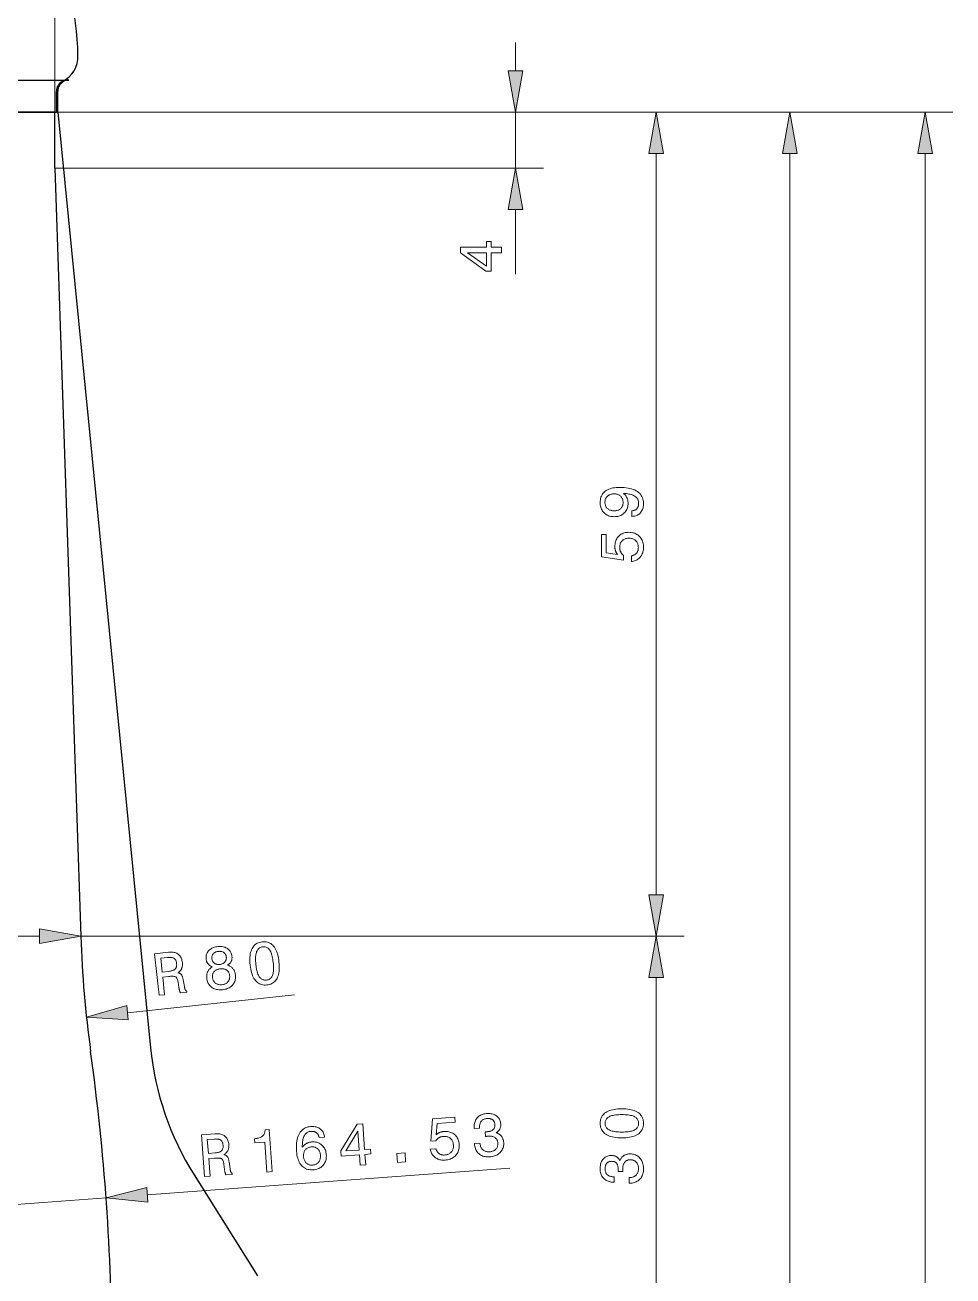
# Model space of a CAD drawing. Extents: x 0 to 297, y 0 to 546.
# Drawn here: x 168.8 to 235.3, y 280.6 to 370.2 of the extents above; entities that cross this region are included whole.
import ezdxf

# ---------------------------------------------------------------- set-up
doc = ezdxf.new("R2010")
doc.units = 0

msp = doc.modelspace()

# ---------------------------------------------------------------- linework, layer by layer
at = {"color": 7, "lineweight": 13}
for p, q in [((170.987, 363.97), (170.987, 398.211)), ((170.987, 363.97), (216.066, 363.97)), ((170.987, 363.97), (205.981, 363.97)), ((170.987, 363.97), (225.634, 363.97)), ((170.987, 363.97), (235.325, 363.97)), ((214.066, 307.924), (214.066, 361.015)), ((223.634, 141.924), (223.634, 361.015)), ((233.325, 137.924), (233.325, 361.015)), ((170.987, 359.97), (205.981, 359.97)), ((146.791, 304.97), (169.882, 304.97)), ((172.837, 304.97), (216.066, 304.97)), ((172.837, 304.97), (216.066, 304.97)), ((214.066, 277.924), (214.066, 302.015)), ((177.596, 286.451), (203.569, 288.353))]:
    msp.add_line(p, q, dxfattribs=at)
at = {"color": 7, "lineweight": 13, "ltscale": 0.05114}
msp.add_line((203.981, 366.924), (203.981, 368.97), dxfattribs=at)
at = {"color": 7, "lineweight": 30}
for p, q in [((144.687, 366.27), (171.987, 366.27)), ((145.587, 363.97), (171.087, 363.97)), ((170.987, 363.97), (145.687, 363.97)), ((171.187, 363.97), (177.837, 296.97)), ((170.987, 359.97), (172.837, 304.97))]:
    msp.add_line(p, q, dxfattribs=at)
at = {"color": 7, "lineweight": 30, "ltscale": 0.037363}
msp.add_line((171.087, 363.97), (171.087, 365.464), dxfattribs=at)
at = {"color": 7, "lineweight": 30, "ltscale": 0.0375}
msp.add_line((171.187, 363.97), (171.187, 365.47), dxfattribs=at)
at = {"color": 7, "lineweight": 30, "ltscale": 0.1}
msp.add_line((170.987, 359.97), (170.987, 363.97), dxfattribs=at)
at = {"color": 7, "lineweight": 13, "ltscale": 0.1}
msp.add_line((203.981, 359.97), (203.981, 363.97), dxfattribs=at)
at = {"color": 7, "lineweight": 13, "ltscale": 0.116125}
msp.add_line((203.981, 352.37), (203.981, 357.015), dxfattribs=at)
at = {"color": 7, "lineweight": 13, "ltscale": 0.301139}
msp.add_line((176.18, 299.489), (188.158, 300.766), dxfattribs=at)
at = {"color": 7, "lineweight": 30, "ltscale": 0.213539}
msp.add_line((180.956, 287.867), (185.502, 280.635), dxfattribs=at)
at = {"color": 7, "lineweight": 13, "ltscale": 0.25}
msp.add_line((164.676, 285.505), (174.649, 286.235), dxfattribs=at)
at = {"color": 7, "lineweight": 13}
for points in [[(203.46, 366.924), (203.981, 363.97), (204.502, 366.924)], [(214.587, 361.015), (214.066, 363.97), (213.545, 361.015)], [(224.155, 361.015), (223.634, 363.97), (223.113, 361.015)], [(233.846, 361.015), (233.325, 363.97), (232.804, 361.015)], [(204.502, 357.015), (203.981, 359.97), (203.46, 357.015)], [(202.981, 353.907), (202.239, 353.907), (202.239, 352.589), (201.86, 352.589), (200.049, 353.903), (200.049, 354.295), (201.893, 354.295), (201.893, 354.723), (202.239, 354.723), (202.239, 354.295), (202.981, 354.295)], [(201.893, 352.952), (201.893, 353.907), (200.551, 353.907)], [(212.324, 335.032), (212.324, 335.428), (212.368, 335.432), (212.41, 335.438), (212.451, 335.446), (212.489, 335.458), (212.525, 335.472), (212.559, 335.488), (212.591, 335.508), (212.622, 335.529), (212.65, 335.554), (212.676, 335.581), (212.7, 335.611), (212.722, 335.642), (212.741, 335.676), (212.757, 335.711), (212.771, 335.749), (212.783, 335.789), (212.791, 335.83), (212.798, 335.874), (212.801, 335.92), (212.803, 335.968), (212.8, 336.032), (212.792, 336.093), (212.779, 336.151), (212.76, 336.206), (212.736, 336.258), (212.706, 336.307), (212.671, 336.353), (212.631, 336.396), (212.585, 336.435), (212.534, 336.472), (212.477, 336.505), (212.415, 336.536), (212.347, 336.564), (212.274, 336.588), (212.195, 336.61), (212.11, 336.629), (212.02, 336.645), (211.924, 336.659), (211.822, 336.669), (211.715, 336.676), (211.747, 336.65), (211.777, 336.623), (211.806, 336.595), (211.834, 336.566), (211.859, 336.536), (211.883, 336.505), (211.906, 336.472), (211.927, 336.439), (211.946, 336.404), (211.964, 336.368), (211.98, 336.332), (211.994, 336.294), (212.007, 336.256), (212.018, 336.217), (212.027, 336.177), (212.035, 336.136), (212.04, 336.094), (212.045, 336.051), (212.047, 336.008), (212.048, 335.964), (212.045, 335.88), (212.037, 335.8), (212.023, 335.723), (212.004, 335.649), (211.98, 335.578), (211.95, 335.51), (211.914, 335.446), (211.873, 335.385), (211.827, 335.327), (211.775, 335.272), (211.719, 335.222), (211.659, 335.177), (211.596, 335.137), (211.529, 335.102), (211.458, 335.073), (211.385, 335.049), (211.308, 335.03), (211.227, 335.017), (211.143, 335.009), (211.055, 335.007), (210.967, 335.009), (210.882, 335.018), (210.801, 335.032), (210.723, 335.052), (210.648, 335.077), (210.577, 335.108), (210.51, 335.144), (210.445, 335.187), (210.384, 335.235), (210.327, 335.288), (210.274, 335.346), (210.226, 335.408), (210.184, 335.473), (210.148, 335.541), (210.117, 335.613), (210.092, 335.688), (210.072, 335.767), (210.058, 335.85), (210.05, 335.935), (210.047, 336.025), (210.051, 336.127), (210.062, 336.225), (210.08, 336.318), (210.106, 336.405), (210.138, 336.488), (210.179, 336.566), (210.226, 336.639), (210.281, 336.708), (210.343, 336.771), (210.412, 336.829), (210.488, 336.882), (210.571, 336.93), (210.66, 336.972), (210.755, 337.008), (210.857, 337.039), (210.966, 337.064), (211.081, 337.083), (211.202, 337.097), (211.33, 337.106), (211.464, 337.108), (211.623, 337.105), (211.774, 337.097), (211.917, 337.082), (212.054, 337.061), (212.182, 337.034), (212.304, 337.001), (212.418, 336.963), (212.524, 336.918), (212.623, 336.868), (212.714, 336.811), (212.798, 336.749), (212.872, 336.682), (212.938, 336.61), (212.995, 336.533), (213.043, 336.451), (213.083, 336.363), (213.113, 336.271), (213.135, 336.174), (213.148, 336.071), (213.153, 335.964), (213.15, 335.88), (213.144, 335.8), (213.132, 335.724), (213.117, 335.651), (213.096, 335.581), (213.072, 335.515), (213.042, 335.452), (213.008, 335.393), (212.97, 335.337), (212.927, 335.285), (212.881, 335.237), (212.831, 335.194), (212.778, 335.156), (212.722, 335.123), (212.664, 335.095), (212.602, 335.072), (212.537, 335.055), (212.469, 335.042), (212.398, 335.034)], [(211.051, 335.424), (211.108, 335.426), (211.163, 335.43), (211.215, 335.439), (211.265, 335.45), (211.312, 335.464), (211.358, 335.482), (211.401, 335.503), (211.441, 335.527), (211.48, 335.555), (211.516, 335.585), (211.549, 335.619), (211.578, 335.654), (211.604, 335.691), (211.627, 335.731), (211.646, 335.773), (211.662, 335.816), (211.674, 335.862), (211.683, 335.91), (211.688, 335.96), (211.69, 336.012), (211.688, 336.07), (211.683, 336.125), (211.674, 336.178), (211.662, 336.228), (211.647, 336.275), (211.628, 336.32), (211.605, 336.363), (211.58, 336.403), (211.55, 336.44), (211.518, 336.475), (211.482, 336.507), (211.444, 336.535), (211.403, 336.56), (211.36, 336.582), (211.314, 336.601), (211.266, 336.616), (211.215, 336.627), (211.161, 336.636), (211.105, 336.641), (211.047, 336.643), (210.988, 336.641), (210.931, 336.636), (210.877, 336.627), (210.825, 336.616), (210.776, 336.601), (210.729, 336.582), (210.685, 336.56), (210.643, 336.535), (210.604, 336.507), (210.567, 336.475), (210.533, 336.44), (210.503, 336.403), (210.476, 336.364), (210.453, 336.322), (210.433, 336.279), (210.417, 336.232), (210.405, 336.184), (210.396, 336.133), (210.391, 336.08), (210.389, 336.025), (210.391, 335.972), (210.396, 335.921), (210.405, 335.872), (210.418, 335.826), (210.434, 335.781), (210.454, 335.739), (210.478, 335.698), (210.506, 335.66), (210.537, 335.624), (210.571, 335.589), (210.609, 335.558), (210.649, 335.53), (210.691, 335.505), (210.735, 335.484), (210.782, 335.465), (210.831, 335.45), (210.883, 335.439), (210.937, 335.431), (210.993, 335.426)], [(212.284, 331.8), (212.284, 332.201), (212.33, 332.209), (212.374, 332.22), (212.415, 332.233), (212.455, 332.249), (212.493, 332.267), (212.528, 332.288), (212.562, 332.311), (212.593, 332.337), (212.623, 332.365), (212.65, 332.396), (212.675, 332.428), (212.697, 332.463), (212.717, 332.499), (212.734, 332.537), (212.749, 332.577), (212.761, 332.618), (212.77, 332.661), (212.776, 332.706), (212.78, 332.753), (212.782, 332.801), (212.78, 332.86), (212.774, 332.917), (212.765, 332.972), (212.752, 333.024), (212.736, 333.073), (212.716, 333.121), (212.692, 333.166), (212.664, 333.208), (212.633, 333.248), (212.598, 333.286), (212.56, 333.321), (212.52, 333.352), (212.478, 333.38), (212.433, 333.404), (212.386, 333.424), (212.336, 333.44), (212.285, 333.453), (212.231, 333.462), (212.174, 333.468), (212.115, 333.47), (212.056, 333.468), (211.998, 333.462), (211.943, 333.453), (211.891, 333.441), (211.841, 333.424), (211.793, 333.404), (211.748, 333.381), (211.706, 333.354), (211.666, 333.323), (211.628, 333.288), (211.594, 333.251), (211.563, 333.211), (211.536, 333.168), (211.512, 333.123), (211.492, 333.076), (211.476, 333.026), (211.463, 332.974), (211.454, 332.919), (211.449, 332.861), (211.447, 332.801), (211.448, 332.767), (211.45, 332.733), (211.453, 332.699), (211.458, 332.666), (211.465, 332.634), (211.472, 332.602), (211.481, 332.571), (211.492, 332.541), (211.504, 332.511), (211.517, 332.482), (211.531, 332.453), (211.547, 332.426), (211.565, 332.399), (211.583, 332.372), (211.603, 332.347), (211.625, 332.322), (211.647, 332.298), (211.671, 332.275), (211.697, 332.252), (211.723, 332.23), (211.723, 331.886), (210.134, 332.122), (210.134, 333.725), (210.488, 333.725), (210.488, 332.411), (211.295, 332.291), (211.277, 332.313), (211.259, 332.336), (211.243, 332.359), (211.227, 332.383), (211.212, 332.408), (211.198, 332.434), (211.185, 332.461), (211.173, 332.488), (211.161, 332.516), (211.151, 332.545), (211.142, 332.575), (211.133, 332.605), (211.126, 332.635), (211.119, 332.667), (211.114, 332.698), (211.109, 332.731), (211.106, 332.763), (211.103, 332.797), (211.102, 332.83), (211.101, 332.865), (211.104, 332.955), (211.112, 333.042), (211.126, 333.125), (211.145, 333.205), (211.17, 333.281), (211.2, 333.354), (211.236, 333.423), (211.277, 333.488), (211.323, 333.55), (211.375, 333.608), (211.432, 333.661), (211.492, 333.709), (211.555, 333.751), (211.622, 333.788), (211.692, 333.819), (211.766, 333.844), (211.843, 333.864), (211.923, 333.878), (212.007, 333.886), (212.094, 333.889), (212.187, 333.886), (212.276, 333.877), (212.362, 333.862), (212.444, 333.841), (212.522, 333.815), (212.597, 333.782), (212.668, 333.743), (212.735, 333.698), (212.799, 333.648), (212.86, 333.591), (212.915, 333.529), (212.965, 333.464), (213.009, 333.396), (213.047, 333.323), (213.079, 333.247), (213.106, 333.168), (213.126, 333.085), (213.141, 332.998), (213.15, 332.908), (213.153, 332.814), (213.15, 332.731), (213.143, 332.65), (213.131, 332.573), (213.114, 332.498), (213.093, 332.426), (213.067, 332.357), (213.035, 332.292), (213, 332.228), (212.959, 332.168), (212.913, 332.111), (212.864, 332.058), (212.812, 332.009), (212.756, 331.966), (212.698, 331.927), (212.636, 331.893), (212.572, 331.865), (212.505, 331.841), (212.434, 331.823), (212.361, 331.809)], [(213.545, 307.924), (214.066, 304.97), (214.587, 307.924)], [(169.882, 304.449), (172.837, 304.97), (169.882, 305.491)], [(214.587, 302.015), (214.066, 304.97), (213.545, 302.015)], [(178.444, 300.736), (178.126, 303.715), (179.122, 303.821), (179.208, 303.828), (179.291, 303.83), (179.369, 303.828), (179.444, 303.82), (179.516, 303.808), (179.583, 303.791), (179.647, 303.77), (179.707, 303.743), (179.763, 303.712), (179.816, 303.676), (179.865, 303.635), (179.909, 303.59), (179.949, 303.54), (179.985, 303.486), (180.017, 303.428), (180.045, 303.365), (180.068, 303.297), (180.088, 303.225), (180.103, 303.149), (180.114, 303.068), (180.118, 303.02), (180.12, 302.973), (180.12, 302.927), (180.118, 302.883), (180.113, 302.839), (180.107, 302.797), (180.098, 302.757), (180.087, 302.717), (180.074, 302.679), (180.059, 302.643), (180.041, 302.607), (180.022, 302.573), (180, 302.541), (179.977, 302.509), (179.951, 302.48), (179.923, 302.451), (179.894, 302.424), (179.862, 302.398), (179.828, 302.374), (179.792, 302.351), (179.825, 302.344), (179.856, 302.335), (179.885, 302.325), (179.913, 302.314), (179.939, 302.301), (179.964, 302.287), (179.986, 302.271), (180.007, 302.254), (180.026, 302.236), (180.044, 302.216), (180.06, 302.194), (180.075, 302.168), (180.09, 302.139), (180.105, 302.106), (180.118, 302.07), (180.131, 302.031), (180.143, 301.988), (180.154, 301.942), (180.165, 301.892), (180.175, 301.839), (180.258, 301.358), (180.264, 301.328), (180.269, 301.299), (180.275, 301.272), (180.282, 301.247), (180.288, 301.223), (180.294, 301.201), (180.301, 301.181), (180.308, 301.163), (180.315, 301.146), (180.323, 301.132), (180.33, 301.118), (180.339, 301.105), (180.348, 301.093), (180.357, 301.082), (180.367, 301.071), (180.378, 301.061), (180.389, 301.052), (180.401, 301.044), (180.414, 301.037), (180.427, 301.03), (180.435, 300.949), (179.985, 300.9), (179.978, 300.91), (179.971, 300.92), (179.964, 300.932), (179.958, 300.944), (179.951, 300.958), (179.945, 300.972), (179.939, 300.988), (179.933, 301.004), (179.927, 301.022), (179.921, 301.04), (179.915, 301.06), (179.909, 301.08), (179.904, 301.103), (179.898, 301.126), (179.892, 301.151), (179.886, 301.178), (179.881, 301.205), (179.875, 301.235), (179.87, 301.265), (179.864, 301.297), (179.802, 301.68), (179.792, 301.736), (179.78, 301.788), (179.767, 301.835), (179.753, 301.878), (179.738, 301.917), (179.721, 301.951), (179.703, 301.982), (179.684, 302.008), (179.664, 302.029), (179.642, 302.047), (179.616, 302.061), (179.585, 302.073), (179.548, 302.082), (179.504, 302.089), (179.455, 302.094), (179.399, 302.096), (179.337, 302.096), (179.27, 302.093), (179.196, 302.088), (179.117, 302.08), (178.708, 302.036), (178.842, 300.779)], [(182.275, 302.769), (182.235, 302.783), (182.196, 302.799), (182.159, 302.817), (182.125, 302.836), (182.091, 302.857), (182.06, 302.879), (182.031, 302.903), (182.003, 302.928), (181.977, 302.954), (181.953, 302.983), (181.931, 303.012), (181.911, 303.044), (181.893, 303.077), (181.876, 303.111), (181.861, 303.148), (181.848, 303.186), (181.837, 303.225), (181.828, 303.266), (181.82, 303.309), (181.814, 303.354), (181.81, 303.421), (181.81, 303.486), (181.817, 303.55), (181.828, 303.611), (181.845, 303.67), (181.868, 303.727), (181.896, 303.783), (181.929, 303.836), (181.968, 303.887), (182.012, 303.936), (182.06, 303.983), (182.113, 304.025), (182.168, 304.063), (182.228, 304.098), (182.291, 304.128), (182.357, 304.155), (182.427, 304.178), (182.501, 304.196), (182.578, 304.211), (182.659, 304.222), (182.74, 304.228), (182.819, 304.23), (182.895, 304.228), (182.969, 304.22), (183.039, 304.208), (183.107, 304.192), (183.172, 304.171), (183.235, 304.145), (183.294, 304.114), (183.351, 304.079), (183.404, 304.04), (183.453, 303.998), (183.496, 303.953), (183.535, 303.905), (183.569, 303.854), (183.598, 303.8), (183.622, 303.742), (183.641, 303.681), (183.656, 303.618), (183.665, 303.551), (183.669, 303.506), (183.671, 303.462), (183.671, 303.42), (183.668, 303.378), (183.664, 303.338), (183.657, 303.299), (183.648, 303.262), (183.638, 303.226), (183.625, 303.191), (183.61, 303.157), (183.593, 303.125), (183.573, 303.093), (183.552, 303.063), (183.528, 303.034), (183.502, 303.006), (183.474, 302.979), (183.444, 302.953), (183.412, 302.928), (183.377, 302.905), (183.34, 302.882), (183.39, 302.868), (183.438, 302.851), (183.483, 302.833), (183.527, 302.812), (183.568, 302.788), (183.607, 302.763), (183.643, 302.735), (183.678, 302.705), (183.71, 302.673), (183.74, 302.639), (183.768, 302.602), (183.794, 302.564), (183.817, 302.523), (183.838, 302.481), (183.857, 302.437), (183.873, 302.39), (183.887, 302.342), (183.898, 302.291), (183.908, 302.239), (183.915, 302.185), (183.921, 302.1), (183.921, 302.018), (183.916, 301.94), (183.904, 301.864), (183.887, 301.791), (183.863, 301.721), (183.834, 301.654), (183.799, 301.589), (183.757, 301.528), (183.71, 301.47), (183.658, 301.415), (183.601, 301.365), (183.54, 301.319), (183.474, 301.279), (183.404, 301.243), (183.33, 301.212), (183.251, 301.185), (183.168, 301.163), (183.08, 301.146), (182.988, 301.134), (182.895, 301.127), (182.806, 301.125), (182.72, 301.129), (182.638, 301.138), (182.558, 301.153), (182.482, 301.173), (182.41, 301.199), (182.341, 301.23), (182.275, 301.267), (182.212, 301.31), (182.154, 301.357), (182.101, 301.408), (182.053, 301.464), (182.011, 301.523), (181.973, 301.587), (181.941, 301.655), (181.913, 301.726), (181.891, 301.802), (181.874, 301.882), (181.863, 301.966), (181.858, 302.02), (181.856, 302.074), (181.857, 302.125), (181.86, 302.176), (181.867, 302.224), (181.875, 302.272), (181.887, 302.318), (181.901, 302.362), (181.918, 302.405), (181.937, 302.447), (181.96, 302.487), (181.984, 302.525), (182.012, 302.561), (182.042, 302.596), (182.074, 302.629), (182.109, 302.661), (182.147, 302.69), (182.187, 302.718), (182.23, 302.744)], [(182.227, 303.364), (182.232, 303.322), (182.241, 303.282), (182.252, 303.244), (182.266, 303.208), (182.283, 303.175), (182.302, 303.143), (182.323, 303.113), (182.348, 303.085), (182.375, 303.059), (182.405, 303.035), (182.437, 303.013), (182.47, 302.995), (182.505, 302.979), (182.542, 302.965), (182.58, 302.955), (182.62, 302.947), (182.661, 302.943), (182.704, 302.941), (182.749, 302.941), (182.795, 302.945), (182.841, 302.951), (182.885, 302.96), (182.927, 302.971), (182.967, 302.984), (183.005, 303), (183.04, 303.018), (183.073, 303.039), (183.104, 303.062), (183.133, 303.088), (183.159, 303.115), (183.183, 303.145), (183.204, 303.176), (183.223, 303.209), (183.237, 303.242), (183.249, 303.278), (183.258, 303.314), (183.264, 303.352), (183.267, 303.392), (183.267, 303.432), (183.264, 303.474), (183.258, 303.516), (183.25, 303.556), (183.239, 303.593), (183.225, 303.628), (183.209, 303.662), (183.191, 303.693), (183.169, 303.722), (183.145, 303.749), (183.119, 303.773), (183.09, 303.796), (183.059, 303.816), (183.026, 303.834), (182.991, 303.849), (182.954, 303.861), (182.916, 303.87), (182.875, 303.877), (182.833, 303.881), (182.789, 303.883), (182.743, 303.882), (182.695, 303.878), (182.648, 303.872), (182.604, 303.863), (182.561, 303.852), (182.521, 303.84), (182.483, 303.824), (182.448, 303.807), (182.415, 303.787), (182.384, 303.765), (182.355, 303.741), (182.329, 303.715), (182.306, 303.687), (182.285, 303.657), (182.267, 303.626), (182.253, 303.593), (182.241, 303.558), (182.232, 303.522), (182.226, 303.485), (182.223, 303.446), (182.224, 303.406)], [(184.97, 302.904), (184.957, 303.052), (184.95, 303.193), (184.949, 303.328), (184.954, 303.456), (184.965, 303.577), (184.983, 303.692), (185.006, 303.8), (185.035, 303.901), (185.07, 303.996), (185.112, 304.084), (185.159, 304.165), (185.212, 304.238), (185.27, 304.304), (185.335, 304.363), (185.405, 304.415), (185.48, 304.459), (185.561, 304.495), (185.648, 304.525), (185.741, 304.546), (185.839, 304.561), (185.939, 304.568), (186.034, 304.566), (186.126, 304.556), (186.213, 304.537), (186.297, 304.511), (186.376, 304.475), (186.451, 304.432), (186.522, 304.38), (186.589, 304.32), (186.651, 304.251), (186.709, 304.174), (186.763, 304.089), (186.813, 303.997), (186.858, 303.896), (186.899, 303.787), (186.935, 303.67), (186.967, 303.546), (186.994, 303.413), (187.017, 303.272), (187.035, 303.124), (187.049, 302.975), (187.056, 302.833), (187.057, 302.698), (187.052, 302.57), (187.041, 302.449), (187.024, 302.334), (187.002, 302.227), (186.973, 302.126), (186.938, 302.032), (186.897, 301.945), (186.85, 301.865), (186.798, 301.792), (186.739, 301.727), (186.675, 301.669), (186.605, 301.618), (186.529, 301.575), (186.448, 301.538), (186.36, 301.509), (186.267, 301.487), (186.168, 301.473), (186.069, 301.466), (185.974, 301.468), (185.883, 301.478), (185.796, 301.497), (185.713, 301.523), (185.634, 301.559), (185.559, 301.602), (185.487, 301.654), (185.42, 301.714), (185.357, 301.783), (185.298, 301.86), (185.244, 301.944), (185.194, 302.037), (185.148, 302.137), (185.107, 302.245), (185.071, 302.361), (185.039, 302.485), (185.012, 302.617), (184.989, 302.756)], [(185.381, 302.947), (185.396, 302.828), (185.412, 302.715), (185.431, 302.609), (185.452, 302.51), (185.476, 302.418), (185.502, 302.332), (185.53, 302.254), (185.561, 302.183), (185.593, 302.118), (185.628, 302.061), (185.666, 302.01), (185.707, 301.965), (185.75, 301.926), (185.796, 301.894), (185.845, 301.867), (185.896, 301.846), (185.951, 301.832), (186.008, 301.824), (186.068, 301.821), (186.131, 301.825), (186.193, 301.835), (186.252, 301.849), (186.306, 301.87), (186.356, 301.895), (186.402, 301.926), (186.444, 301.962), (186.482, 302.003), (186.516, 302.049), (186.546, 302.101), (186.571, 302.158), (186.593, 302.221), (186.611, 302.291), (186.625, 302.367), (186.636, 302.449), (186.643, 302.538), (186.646, 302.633), (186.646, 302.735), (186.642, 302.844), (186.634, 302.958), (186.622, 303.08), (186.608, 303.201), (186.591, 303.315), (186.572, 303.422), (186.551, 303.522), (186.528, 303.615), (186.502, 303.701), (186.474, 303.779), (186.444, 303.85), (186.412, 303.915), (186.378, 303.972), (186.341, 304.022), (186.301, 304.066), (186.258, 304.105), (186.212, 304.137), (186.164, 304.164), (186.112, 304.184), (186.058, 304.198), (186, 304.206), (185.94, 304.208), (185.877, 304.204), (185.815, 304.195), (185.757, 304.18), (185.703, 304.16), (185.652, 304.134), (185.606, 304.103), (185.564, 304.067), (185.526, 304.025), (185.492, 303.978), (185.462, 303.926), (185.436, 303.868), (185.414, 303.804), (185.395, 303.734), (185.38, 303.658), (185.369, 303.576), (185.362, 303.487), (185.358, 303.392), (185.358, 303.29), (185.362, 303.182), (185.37, 303.068)], [(179.05, 303.445), (178.563, 303.393), (178.669, 302.401), (179.128, 302.45), (179.196, 302.459), (179.259, 302.469), (179.318, 302.481), (179.372, 302.495), (179.422, 302.511), (179.468, 302.528), (179.509, 302.548), (179.545, 302.569), (179.577, 302.592), (179.604, 302.618), (179.628, 302.645), (179.649, 302.675), (179.666, 302.708), (179.68, 302.744), (179.692, 302.782), (179.7, 302.823), (179.705, 302.867), (179.707, 302.914), (179.706, 302.964), (179.702, 303.016), (179.695, 303.067), (179.686, 303.115), (179.674, 303.16), (179.66, 303.201), (179.644, 303.239), (179.625, 303.274), (179.603, 303.305), (179.58, 303.333), (179.554, 303.358), (179.525, 303.38), (179.494, 303.398), (179.459, 303.414), (179.42, 303.427), (179.378, 303.438), (179.332, 303.446), (179.283, 303.451), (179.23, 303.453), (179.173, 303.453), (179.113, 303.45)], [(182.275, 302.018), (182.282, 301.965), (182.292, 301.914), (182.306, 301.867), (182.322, 301.821), (182.342, 301.779), (182.364, 301.739), (182.39, 301.701), (182.419, 301.667), (182.45, 301.634), (182.485, 301.605), (182.522, 301.578), (182.562, 301.555), (182.603, 301.536), (182.647, 301.52), (182.692, 301.507), (182.739, 301.498), (182.789, 301.492), (182.84, 301.489), (182.894, 301.49), (182.95, 301.494), (183.005, 301.502), (183.058, 301.512), (183.108, 301.526), (183.156, 301.542), (183.2, 301.561), (183.242, 301.583), (183.281, 301.608), (183.318, 301.636), (183.352, 301.667), (183.382, 301.701), (183.41, 301.737), (183.434, 301.775), (183.455, 301.815), (183.472, 301.857), (183.486, 301.901), (183.496, 301.946), (183.503, 301.994), (183.506, 302.044), (183.505, 302.095), (183.501, 302.149), (183.494, 302.198), (183.484, 302.245), (183.471, 302.29), (183.455, 302.332), (183.436, 302.372), (183.414, 302.409), (183.389, 302.444), (183.36, 302.476), (183.329, 302.506), (183.295, 302.533), (183.258, 302.557), (183.219, 302.579), (183.177, 302.597), (183.134, 302.612), (183.088, 302.623), (183.041, 302.631), (182.991, 302.637), (182.939, 302.639), (182.885, 302.637), (182.828, 302.633), (182.773, 302.625), (182.72, 302.615), (182.67, 302.602), (182.622, 302.587), (182.577, 302.569), (182.536, 302.548), (182.496, 302.524), (182.46, 302.498), (182.426, 302.469), (182.395, 302.437), (182.368, 302.403), (182.343, 302.367), (182.322, 302.33), (182.305, 302.291), (182.291, 302.25), (182.281, 302.207), (182.274, 302.162), (182.271, 302.116), (182.271, 302.068)], [(176.125, 300.007), (173.243, 299.176), (176.236, 298.971)], [(201.039, 290.113), (201.436, 290.142), (201.443, 290.081), (201.454, 290.022), (201.467, 289.967), (201.484, 289.915), (201.503, 289.866), (201.525, 289.819), (201.551, 289.776), (201.579, 289.737), (201.611, 289.7), (201.645, 289.666), (201.682, 289.635), (201.722, 289.609), (201.764, 289.586), (201.809, 289.566), (201.855, 289.55), (201.905, 289.538), (201.956, 289.53), (202.01, 289.525), (202.067, 289.524), (202.126, 289.527), (202.183, 289.532), (202.238, 289.541), (202.29, 289.553), (202.339, 289.568), (202.386, 289.585), (202.43, 289.606), (202.471, 289.63), (202.509, 289.656), (202.545, 289.686), (202.578, 289.718), (202.608, 289.753), (202.634, 289.791), (202.657, 289.83), (202.676, 289.871), (202.691, 289.915), (202.703, 289.96), (202.712, 290.008), (202.716, 290.058), (202.718, 290.11), (202.715, 290.164), (202.71, 290.213), (202.702, 290.259), (202.69, 290.303), (202.675, 290.344), (202.657, 290.383), (202.636, 290.42), (202.612, 290.454), (202.584, 290.486), (202.554, 290.515), (202.52, 290.542), (202.483, 290.566), (202.444, 290.587), (202.402, 290.605), (202.358, 290.62), (202.311, 290.632), (202.262, 290.641), (202.21, 290.647), (202.156, 290.65), (202.099, 290.65), (202.04, 290.647), (202.031, 290.646), (202.023, 290.646), (202.014, 290.645), (202.005, 290.644), (201.997, 290.643), (201.988, 290.642), (201.979, 290.642), (201.97, 290.641), (201.961, 290.64), (201.951, 290.638), (201.942, 290.637), (201.932, 290.636), (201.921, 290.635), (201.91, 290.633), (201.898, 290.632), (201.886, 290.63), (201.873, 290.629), (201.859, 290.627), (201.845, 290.625), (201.83, 290.623), (201.805, 290.962), (201.814, 290.962), (201.824, 290.962), (201.833, 290.963), (201.842, 290.963), (201.85, 290.963), (201.859, 290.964), (201.868, 290.964), (201.877, 290.964), (201.885, 290.965), (201.894, 290.965), (201.902, 290.965), (201.91, 290.966), (201.918, 290.966), (201.926, 290.967), (201.934, 290.967), (201.942, 290.968), (201.95, 290.968), (201.957, 290.969), (201.964, 290.969), (201.972, 290.97), (202.028, 290.975), (202.081, 290.982), (202.131, 290.992), (202.178, 291.003), (202.222, 291.017), (202.263, 291.033), (202.3, 291.05), (202.334, 291.07), (202.365, 291.092), (202.393, 291.116), (202.418, 291.142), (202.44, 291.17), (202.459, 291.201), (202.475, 291.233), (202.487, 291.268), (202.497, 291.305), (202.504, 291.345), (202.508, 291.386), (202.509, 291.43), (202.507, 291.476), (202.503, 291.52), (202.496, 291.562), (202.486, 291.602), (202.474, 291.639), (202.459, 291.674), (202.441, 291.707), (202.421, 291.738), (202.399, 291.766), (202.374, 291.792), (202.346, 291.815), (202.316, 291.836), (202.284, 291.855), (202.25, 291.871), (202.213, 291.884), (202.174, 291.895), (202.133, 291.903), (202.09, 291.908), (202.045, 291.911), (201.997, 291.911), (201.947, 291.909), (201.892, 291.903), (201.839, 291.894), (201.789, 291.882), (201.742, 291.868), (201.699, 291.85), (201.658, 291.829), (201.62, 291.805), (201.585, 291.778), (201.554, 291.748), (201.525, 291.715), (201.499, 291.679), (201.477, 291.64), (201.457, 291.599), (201.441, 291.554), (201.428, 291.507), (201.419, 291.457), (201.412, 291.404), (201.409, 291.349), (201.408, 291.29), (201.411, 291.229), (201.029, 291.201), (201.027, 291.23), (201.023, 291.317), (201.024, 291.4), (201.031, 291.48), (201.044, 291.556), (201.062, 291.63), (201.085, 291.7), (201.113, 291.767), (201.147, 291.831), (201.186, 291.892), (201.231, 291.949), (201.28, 292.003), (201.333, 292.051), (201.39, 292.095), (201.451, 292.133), (201.516, 292.167), (201.585, 292.195), (201.658, 292.219), (201.735, 292.238), (201.816, 292.251), (201.9, 292.26), (201.99, 292.265), (202.076, 292.265), (202.158, 292.26), (202.237, 292.251), (202.311, 292.237), (202.382, 292.219), (202.449, 292.196), (202.512, 292.168), (202.571, 292.136), (202.627, 292.1), (202.678, 292.059), (202.724, 292.015), (202.766, 291.967), (202.802, 291.915), (202.834, 291.859), (202.862, 291.8), (202.884, 291.737), (202.902, 291.67), (202.914, 291.6), (202.922, 291.526), (202.924, 291.483), (202.925, 291.441), (202.923, 291.401), (202.919, 291.361), (202.913, 291.323), (202.905, 291.286), (202.895, 291.25), (202.883, 291.215), (202.87, 291.181), (202.854, 291.148), (202.836, 291.117), (202.816, 291.087), (202.794, 291.058), (202.771, 291.031), (202.745, 291.005), (202.718, 290.98), (202.688, 290.957), (202.657, 290.934), (202.623, 290.914), (202.588, 290.894), (202.637, 290.879), (202.683, 290.862), (202.727, 290.842), (202.769, 290.821), (202.809, 290.797), (202.846, 290.771), (202.882, 290.743), (202.915, 290.713), (202.946, 290.68), (202.975, 290.646), (203.002, 290.609), (203.026, 290.571), (203.048, 290.53), (203.067, 290.488), (203.084, 290.444), (203.099, 290.398), (203.111, 290.35), (203.121, 290.3), (203.129, 290.248), (203.134, 290.194), (203.137, 290.11), (203.134, 290.028), (203.125, 289.949), (203.11, 289.873), (203.089, 289.801), (203.061, 289.731), (203.028, 289.664), (202.988, 289.6), (202.942, 289.539), (202.89, 289.481), (202.833, 289.427), (202.772, 289.378), (202.706, 289.334), (202.636, 289.295), (202.562, 289.261), (202.483, 289.231), (202.401, 289.207), (202.314, 289.187), (202.223, 289.173), (202.127, 289.163), (202.036, 289.159), (201.949, 289.161), (201.865, 289.169), (201.784, 289.182), (201.706, 289.201), (201.632, 289.225), (201.561, 289.255), (201.494, 289.291), (201.43, 289.333), (201.369, 289.38), (201.313, 289.433), (201.262, 289.489), (201.216, 289.549), (201.175, 289.613), (201.139, 289.682), (201.109, 289.754), (201.084, 289.83), (201.065, 289.911), (201.05, 289.995), (201.041, 290.084)], [(211.603, 290.528), (211.455, 290.53), (211.313, 290.538), (211.179, 290.552), (211.053, 290.57), (210.933, 290.594), (210.821, 290.623), (210.716, 290.658), (210.618, 290.698), (210.528, 290.743), (210.445, 290.793), (210.369, 290.849), (210.302, 290.909), (210.242, 290.974), (210.19, 291.045), (210.147, 291.12), (210.111, 291.199), (210.083, 291.284), (210.063, 291.373), (210.051, 291.468), (210.047, 291.567), (210.051, 291.667), (210.063, 291.762), (210.083, 291.852), (210.11, 291.937), (210.146, 292.017), (210.189, 292.092), (210.24, 292.162), (210.3, 292.227), (210.367, 292.287), (210.442, 292.342), (210.524, 292.392), (210.614, 292.436), (210.712, 292.476), (210.817, 292.51), (210.929, 292.539), (211.049, 292.562), (211.176, 292.581), (211.311, 292.594), (211.453, 292.602), (211.603, 292.604), (211.753, 292.602), (211.894, 292.594), (212.029, 292.581), (212.156, 292.562), (212.275, 292.539), (212.387, 292.51), (212.492, 292.476), (212.589, 292.436), (212.678, 292.392), (212.761, 292.342), (212.835, 292.287), (212.902, 292.227), (212.961, 292.162), (213.012, 292.092), (213.055, 292.017), (213.09, 291.937), (213.117, 291.852), (213.137, 291.762), (213.149, 291.667), (213.153, 291.567), (213.149, 291.468), (213.137, 291.373), (213.117, 291.284), (213.09, 291.199), (213.054, 291.12), (213.011, 291.045), (212.96, 290.974), (212.9, 290.909), (212.833, 290.849), (212.758, 290.793), (212.676, 290.743), (212.586, 290.698), (212.489, 290.658), (212.384, 290.623), (212.273, 290.594), (212.153, 290.57), (212.027, 290.552), (211.893, 290.538), (211.752, 290.53)], [(211.603, 290.941), (211.724, 290.942), (211.838, 290.947), (211.945, 290.954), (212.046, 290.965), (212.14, 290.979), (212.227, 290.995), (212.308, 291.015), (212.382, 291.038), (212.45, 291.064), (212.511, 291.093), (212.565, 291.125), (212.614, 291.16), (212.658, 291.199), (212.695, 291.241), (212.727, 291.287), (212.753, 291.336), (212.773, 291.389), (212.787, 291.445), (212.796, 291.504), (212.799, 291.567), (212.796, 291.63), (212.787, 291.69), (212.773, 291.746), (212.753, 291.799), (212.727, 291.848), (212.696, 291.893), (212.659, 291.935), (212.616, 291.974), (212.568, 292.009), (212.514, 292.04), (212.454, 292.069), (212.386, 292.094), (212.312, 292.116), (212.232, 292.135), (212.144, 292.152), (212.049, 292.165), (211.948, 292.176), (211.84, 292.183), (211.725, 292.187), (211.603, 292.189), (211.481, 292.187), (211.366, 292.183), (211.257, 292.176), (211.156, 292.165), (211.061, 292.152), (210.973, 292.135), (210.892, 292.116), (210.818, 292.094), (210.751, 292.069), (210.69, 292.04), (210.636, 292.009), (210.588, 291.974), (210.545, 291.935), (210.508, 291.893), (210.477, 291.848), (210.451, 291.799), (210.431, 291.746), (210.417, 291.69), (210.409, 291.63), (210.406, 291.567), (210.409, 291.504), (210.417, 291.445), (210.432, 291.389), (210.452, 291.336), (210.478, 291.287), (210.509, 291.241), (210.547, 291.199), (210.59, 291.16), (210.639, 291.125), (210.693, 291.093), (210.754, 291.064), (210.822, 291.038), (210.896, 291.015), (210.977, 290.995), (211.065, 290.979), (211.159, 290.965), (211.26, 290.954), (211.368, 290.947), (211.482, 290.942)], [(190.308, 290.579), (189.913, 290.55), (189.904, 290.595), (189.893, 290.638), (189.879, 290.678), (189.864, 290.716), (189.846, 290.752), (189.826, 290.785), (189.804, 290.816), (189.78, 290.844), (189.754, 290.871), (189.725, 290.894), (189.695, 290.916), (189.662, 290.934), (189.628, 290.95), (189.592, 290.964), (189.554, 290.975), (189.514, 290.983), (189.472, 290.988), (189.428, 290.991), (189.383, 290.992), (189.336, 290.99), (189.272, 290.982), (189.211, 290.97), (189.154, 290.952), (189.101, 290.929), (189.051, 290.901), (189.004, 290.868), (188.961, 290.829), (188.922, 290.786), (188.885, 290.737), (188.853, 290.684), (188.823, 290.625), (188.797, 290.56), (188.775, 290.49), (188.755, 290.415), (188.739, 290.335), (188.727, 290.249), (188.717, 290.158), (188.711, 290.062), (188.708, 289.96), (188.709, 289.853), (188.732, 289.886), (188.757, 289.918), (188.783, 289.949), (188.81, 289.978), (188.838, 290.006), (188.868, 290.032), (188.899, 290.056), (188.931, 290.079), (188.964, 290.101), (188.999, 290.121), (189.034, 290.14), (189.071, 290.157), (189.108, 290.173), (189.147, 290.186), (189.187, 290.199), (189.227, 290.209), (189.269, 290.218), (189.311, 290.225), (189.355, 290.231), (189.399, 290.235), (189.483, 290.239), (189.564, 290.236), (189.641, 290.228), (189.717, 290.215), (189.789, 290.195), (189.859, 290.17), (189.925, 290.14), (189.989, 290.103), (190.05, 290.061), (190.109, 290.013), (190.163, 289.961), (190.213, 289.905), (190.257, 289.844), (190.296, 289.78), (190.331, 289.712), (190.36, 289.641), (190.384, 289.565), (190.403, 289.485), (190.417, 289.402), (190.426, 289.315), (190.43, 289.227), (190.428, 289.142), (190.42, 289.061), (190.406, 288.982), (190.386, 288.906), (190.36, 288.833), (190.328, 288.763), (190.291, 288.695), (190.248, 288.631), (190.199, 288.57), (190.145, 288.513), (190.087, 288.461), (190.025, 288.414), (189.959, 288.373), (189.89, 288.337), (189.816, 288.307), (189.739, 288.281), (189.658, 288.261), (189.573, 288.247), (189.484, 288.238), (189.381, 288.234), (189.283, 288.237), (189.189, 288.249), (189.099, 288.268), (189.013, 288.294), (188.932, 288.329), (188.856, 288.371), (188.784, 288.42), (188.716, 288.478), (188.652, 288.542), (188.594, 288.614), (188.54, 288.693), (188.492, 288.779), (188.448, 288.872), (188.41, 288.971), (188.377, 289.077), (188.349, 289.191), (188.326, 289.311), (188.308, 289.437), (188.296, 289.571), (188.287, 289.728), (188.285, 289.879), (188.29, 290.022), (188.301, 290.159), (188.318, 290.289), (188.342, 290.412), (188.372, 290.528), (188.409, 290.638), (188.452, 290.741), (188.502, 290.837), (188.558, 290.925), (188.619, 291.005), (188.686, 291.076), (188.758, 291.139), (188.835, 291.193), (188.918, 291.239), (189.006, 291.276), (189.1, 291.305), (189.199, 291.326), (189.304, 291.338), (189.387, 291.342), (189.468, 291.341), (189.545, 291.336), (189.619, 291.326), (189.69, 291.312), (189.757, 291.293), (189.821, 291.269), (189.882, 291.241), (189.939, 291.208), (189.993, 291.171), (190.044, 291.129), (190.09, 291.084), (190.132, 291.034), (190.17, 290.981), (190.204, 290.924), (190.233, 290.862), (190.258, 290.797), (190.279, 290.728), (190.296, 290.656)], [(192.861, 288.571), (192.807, 289.312), (191.493, 289.215), (191.465, 289.594), (192.643, 291.496), (193.034, 291.524), (193.168, 289.685), (193.595, 289.716), (193.62, 289.371), (193.194, 289.34), (193.248, 288.6)], [(197.879, 289.723), (198.279, 289.752), (198.291, 289.707), (198.305, 289.664), (198.321, 289.624), (198.34, 289.586), (198.361, 289.549), (198.384, 289.515), (198.41, 289.484), (198.437, 289.454), (198.468, 289.427), (198.5, 289.402), (198.535, 289.379), (198.571, 289.359), (198.608, 289.342), (198.647, 289.328), (198.688, 289.316), (198.73, 289.308), (198.774, 289.302), (198.819, 289.298), (198.866, 289.298), (198.915, 289.3), (198.973, 289.306), (199.03, 289.316), (199.083, 289.329), (199.134, 289.346), (199.182, 289.366), (199.228, 289.389), (199.271, 289.416), (199.312, 289.447), (199.35, 289.481), (199.385, 289.518), (199.417, 289.559), (199.445, 289.601), (199.469, 289.645), (199.49, 289.692), (199.506, 289.74), (199.519, 289.791), (199.528, 289.843), (199.534, 289.898), (199.535, 289.955), (199.532, 290.013), (199.526, 290.073), (199.517, 290.13), (199.504, 290.184), (199.487, 290.235), (199.467, 290.284), (199.444, 290.33), (199.417, 290.373), (199.387, 290.413), (199.353, 290.451), (199.316, 290.486), (199.276, 290.517), (199.234, 290.545), (199.19, 290.569), (199.143, 290.589), (199.094, 290.606), (199.043, 290.618), (198.99, 290.627), (198.935, 290.632), (198.877, 290.634), (198.817, 290.631), (198.783, 290.628), (198.749, 290.623), (198.716, 290.617), (198.683, 290.61), (198.651, 290.601), (198.62, 290.591), (198.59, 290.58), (198.561, 290.568), (198.532, 290.554), (198.504, 290.538), (198.476, 290.522), (198.45, 290.504), (198.424, 290.484), (198.399, 290.464), (198.375, 290.442), (198.352, 290.419), (198.33, 290.395), (198.308, 290.369), (198.287, 290.342), (198.267, 290.314), (197.925, 290.289), (198.044, 291.891), (199.642, 292.008), (199.668, 291.655), (198.358, 291.559), (198.297, 290.745), (198.318, 290.765), (198.339, 290.784), (198.361, 290.803), (198.384, 290.82), (198.408, 290.837), (198.433, 290.853), (198.458, 290.868), (198.485, 290.882), (198.512, 290.895), (198.54, 290.908), (198.569, 290.919), (198.598, 290.93), (198.628, 290.939), (198.659, 290.948), (198.69, 290.956), (198.722, 290.963), (198.754, 290.969), (198.787, 290.973), (198.821, 290.977), (198.855, 290.98), (198.945, 290.984), (199.033, 290.982), (199.117, 290.975), (199.198, 290.962), (199.275, 290.943), (199.35, 290.918), (199.421, 290.887), (199.489, 290.851), (199.554, 290.809), (199.616, 290.761), (199.674, 290.709), (199.726, 290.653), (199.772, 290.592), (199.814, 290.529), (199.85, 290.461), (199.88, 290.389), (199.906, 290.314), (199.926, 290.235), (199.94, 290.152), (199.949, 290.065), (199.953, 289.972), (199.951, 289.883), (199.942, 289.796), (199.927, 289.713), (199.906, 289.633), (199.879, 289.556), (199.845, 289.482), (199.806, 289.412), (199.76, 289.344), (199.708, 289.28), (199.65, 289.22), (199.589, 289.165), (199.524, 289.117), (199.455, 289.073), (199.381, 289.036), (199.304, 289.004), (199.223, 288.977), (199.137, 288.956), (199.048, 288.941), (198.954, 288.931), (198.871, 288.927), (198.79, 288.928), (198.712, 288.935), (198.636, 288.946), (198.563, 288.962), (198.493, 288.983), (198.425, 289.01), (198.359, 289.041), (198.296, 289.077), (198.236, 289.118), (198.179, 289.164), (198.127, 289.212), (198.079, 289.264), (198.036, 289.32), (197.999, 289.379), (197.965, 289.441), (197.937, 289.506), (197.913, 289.575), (197.894, 289.647)], [(181.695, 287.754), (181.477, 290.742), (182.475, 290.815), (182.562, 290.819), (182.644, 290.818), (182.723, 290.813), (182.798, 290.803), (182.868, 290.789), (182.935, 290.77), (182.998, 290.746), (183.058, 290.717), (183.113, 290.684), (183.164, 290.647), (183.211, 290.604), (183.254, 290.558), (183.293, 290.507), (183.327, 290.451), (183.357, 290.392), (183.383, 290.328), (183.404, 290.26), (183.421, 290.187), (183.434, 290.111), (183.442, 290.03), (183.444, 289.981), (183.445, 289.934), (183.443, 289.888), (183.439, 289.844), (183.434, 289.801), (183.426, 289.759), (183.415, 289.719), (183.403, 289.68), (183.389, 289.642), (183.373, 289.606), (183.354, 289.571), (183.333, 289.538), (183.311, 289.506), (183.286, 289.475), (183.26, 289.447), (183.231, 289.419), (183.2, 289.393), (183.168, 289.368), (183.133, 289.345), (183.096, 289.324), (183.129, 289.315), (183.16, 289.306), (183.189, 289.294), (183.216, 289.282), (183.242, 289.268), (183.266, 289.253), (183.288, 289.237), (183.308, 289.219), (183.327, 289.2), (183.343, 289.18), (183.359, 289.157), (183.374, 289.131), (183.388, 289.101), (183.401, 289.068), (183.413, 289.032), (183.424, 288.992), (183.435, 288.949), (183.445, 288.902), (183.454, 288.852), (183.462, 288.799), (183.529, 288.315), (183.534, 288.285), (183.539, 288.256), (183.544, 288.229), (183.549, 288.203), (183.555, 288.18), (183.56, 288.158), (183.567, 288.137), (183.573, 288.119), (183.579, 288.102), (183.586, 288.087), (183.594, 288.073), (183.601, 288.06), (183.61, 288.047), (183.619, 288.036), (183.629, 288.025), (183.639, 288.015), (183.65, 288.006), (183.662, 287.997), (183.674, 287.989), (183.687, 287.982), (183.693, 287.9), (183.241, 287.867), (183.234, 287.877), (183.228, 287.888), (183.222, 287.899), (183.216, 287.912), (183.21, 287.926), (183.204, 287.94), (183.198, 287.956), (183.193, 287.973), (183.187, 287.99), (183.182, 288.009), (183.177, 288.028), (183.172, 288.049), (183.167, 288.072), (183.162, 288.096), (183.157, 288.121), (183.152, 288.148), (183.147, 288.175), (183.143, 288.205), (183.138, 288.235), (183.133, 288.267), (183.084, 288.653), (183.076, 288.709), (183.066, 288.761), (183.055, 288.808), (183.042, 288.852), (183.028, 288.891), (183.012, 288.926), (182.996, 288.957), (182.977, 288.984), (182.957, 289.006), (182.936, 289.024), (182.911, 289.039), (182.88, 289.052), (182.843, 289.063), (182.8, 289.071), (182.751, 289.077), (182.695, 289.081), (182.634, 289.083), (182.566, 289.082), (182.492, 289.08), (182.413, 289.075), (182.003, 289.045), (182.095, 287.783)], [(182.391, 290.441), (181.903, 290.405), (181.976, 289.411), (182.436, 289.444), (182.504, 289.451), (182.568, 289.459), (182.627, 289.469), (182.682, 289.481), (182.732, 289.495), (182.778, 289.511), (182.82, 289.529), (182.857, 289.55), (182.889, 289.572), (182.918, 289.596), (182.942, 289.622), (182.964, 289.652), (182.982, 289.684), (182.998, 289.719), (183.011, 289.758), (183.02, 289.798), (183.027, 289.842), (183.03, 289.889), (183.031, 289.938), (183.028, 289.991), (183.023, 290.042), (183.016, 290.09), (183.005, 290.135), (182.993, 290.177), (182.978, 290.216), (182.96, 290.251), (182.94, 290.283), (182.917, 290.312), (182.892, 290.338), (182.864, 290.36), (182.833, 290.38), (182.799, 290.397), (182.76, 290.411), (182.719, 290.423), (182.673, 290.433), (182.624, 290.44), (182.571, 290.444), (182.515, 290.445), (182.455, 290.444)], [(186.168, 288.081), (186.013, 290.209), (185.315, 290.158), (185.292, 290.463), (185.367, 290.471), (185.438, 290.481), (185.504, 290.494), (185.567, 290.509), (185.625, 290.526), (185.679, 290.546), (185.729, 290.568), (185.775, 290.592), (185.816, 290.618), (185.854, 290.647), (185.888, 290.678), (185.918, 290.713), (185.946, 290.75), (185.97, 290.791), (185.991, 290.835), (186.008, 290.882), (186.023, 290.931), (186.034, 290.984), (186.042, 291.04), (186.047, 291.1), (186.339, 291.121), (186.559, 288.11)], [(191.829, 289.587), (192.782, 289.656), (192.683, 290.996)], [(190.01, 289.28), (190.004, 289.337), (189.996, 289.392), (189.984, 289.444), (189.969, 289.493), (189.951, 289.54), (189.929, 289.584), (189.905, 289.626), (189.878, 289.665), (189.848, 289.701), (189.814, 289.735), (189.778, 289.766), (189.741, 289.793), (189.701, 289.816), (189.66, 289.836), (189.618, 289.852), (189.573, 289.865), (189.526, 289.874), (189.478, 289.879), (189.428, 289.881), (189.377, 289.879), (189.319, 289.873), (189.265, 289.863), (189.213, 289.851), (189.164, 289.835), (189.117, 289.816), (189.074, 289.794), (189.033, 289.768), (188.995, 289.74), (188.96, 289.708), (188.928, 289.672), (188.899, 289.634), (188.873, 289.594), (188.851, 289.551), (188.832, 289.506), (188.817, 289.459), (188.806, 289.409), (188.798, 289.357), (188.794, 289.303), (188.793, 289.246), (188.795, 289.187), (188.801, 289.128), (188.81, 289.072), (188.823, 289.019), (188.838, 288.968), (188.856, 288.92), (188.878, 288.875), (188.903, 288.833), (188.93, 288.793), (188.961, 288.756), (188.995, 288.722), (189.032, 288.691), (189.071, 288.663), (189.111, 288.64), (189.154, 288.62), (189.199, 288.604), (189.246, 288.591), (189.295, 288.582), (189.346, 288.577), (189.4, 288.576), (189.455, 288.578), (189.508, 288.584), (189.558, 288.593), (189.606, 288.605), (189.652, 288.622), (189.695, 288.641), (189.736, 288.664), (189.775, 288.691), (189.812, 288.721), (189.846, 288.755), (189.878, 288.792), (189.907, 288.832), (189.933, 288.873), (189.955, 288.917), (189.973, 288.963), (189.988, 289.011), (189.999, 289.061), (190.007, 289.113), (190.012, 289.166), (190.013, 289.222)], [(195.517, 288.766), (195.47, 289.407), (196.065, 289.451), (196.112, 288.809)], [(212.126, 287.281), (212.126, 287.679), (212.188, 287.682), (212.247, 287.688), (212.303, 287.698), (212.356, 287.71), (212.407, 287.726), (212.454, 287.745), (212.499, 287.767), (212.541, 287.793), (212.58, 287.821), (212.616, 287.853), (212.649, 287.888), (212.679, 287.926), (212.705, 287.966), (212.727, 288.009), (212.747, 288.054), (212.762, 288.103), (212.774, 288.154), (212.783, 288.207), (212.788, 288.263), (212.79, 288.322), (212.789, 288.38), (212.784, 288.435), (212.776, 288.488), (212.765, 288.538), (212.751, 288.586), (212.733, 288.631), (212.713, 288.674), (212.689, 288.714), (212.662, 288.752), (212.632, 288.787), (212.599, 288.82), (212.564, 288.848), (212.526, 288.874), (212.487, 288.896), (212.444, 288.915), (212.4, 288.93), (212.353, 288.942), (212.303, 288.95), (212.252, 288.955), (212.198, 288.957), (212.149, 288.955), (212.102, 288.95), (212.057, 288.942), (212.015, 288.93), (211.974, 288.915), (211.936, 288.897), (211.901, 288.875), (211.867, 288.85), (211.836, 288.821), (211.807, 288.789), (211.78, 288.755), (211.756, 288.717), (211.735, 288.677), (211.717, 288.634), (211.701, 288.588), (211.689, 288.539), (211.679, 288.488), (211.672, 288.434), (211.668, 288.378), (211.666, 288.318), (211.666, 288.31), (211.667, 288.301), (211.667, 288.293), (211.667, 288.284), (211.667, 288.275), (211.667, 288.266), (211.667, 288.257), (211.668, 288.248), (211.668, 288.239), (211.669, 288.23), (211.669, 288.22), (211.669, 288.21), (211.67, 288.199), (211.671, 288.188), (211.671, 288.176), (211.672, 288.163), (211.673, 288.15), (211.673, 288.137), (211.674, 288.122), (211.675, 288.107), (211.335, 288.107), (211.336, 288.117), (211.336, 288.126), (211.337, 288.135), (211.337, 288.144), (211.337, 288.153), (211.338, 288.162), (211.338, 288.17), (211.338, 288.179), (211.338, 288.187), (211.339, 288.196), (211.339, 288.204), (211.339, 288.213), (211.339, 288.221), (211.339, 288.229), (211.339, 288.237), (211.339, 288.244), (211.34, 288.252), (211.34, 288.259), (211.34, 288.267), (211.34, 288.274), (211.339, 288.331), (211.335, 288.384), (211.329, 288.435), (211.321, 288.483), (211.311, 288.527), (211.298, 288.569), (211.283, 288.607), (211.266, 288.643), (211.247, 288.676), (211.225, 288.705), (211.201, 288.732), (211.174, 288.756), (211.145, 288.777), (211.113, 288.795), (211.08, 288.81), (211.043, 288.823), (211.004, 288.833), (210.963, 288.84), (210.92, 288.844), (210.874, 288.845), (210.829, 288.844), (210.787, 288.84), (210.747, 288.833), (210.708, 288.824), (210.672, 288.811), (210.638, 288.796), (210.607, 288.779), (210.577, 288.758), (210.549, 288.735), (210.524, 288.709), (210.501, 288.681), (210.48, 288.65), (210.461, 288.617), (210.446, 288.581), (210.432, 288.544), (210.421, 288.503), (210.412, 288.461), (210.406, 288.415), (210.403, 288.368), (210.401, 288.318), (210.403, 288.262), (210.408, 288.209), (210.416, 288.159), (210.427, 288.111), (210.442, 288.066), (210.46, 288.024), (210.481, 287.984), (210.505, 287.948), (210.533, 287.914), (210.564, 287.883), (210.598, 287.855), (210.635, 287.829), (210.675, 287.807), (210.718, 287.788), (210.764, 287.771), (210.813, 287.758), (210.865, 287.748), (210.921, 287.74), (210.979, 287.736), (211.04, 287.734), (211.04, 287.351), (211.011, 287.351), (210.924, 287.353), (210.842, 287.361), (210.763, 287.374), (210.687, 287.392), (210.615, 287.415), (210.547, 287.443), (210.482, 287.476), (210.42, 287.514), (210.363, 287.558), (210.309, 287.607), (210.259, 287.66), (210.215, 287.716), (210.175, 287.776), (210.141, 287.84), (210.113, 287.907), (210.089, 287.978), (210.071, 288.053), (210.058, 288.131), (210.05, 288.212), (210.047, 288.297), (210.049, 288.387), (210.056, 288.473), (210.066, 288.554), (210.081, 288.632), (210.101, 288.705), (210.124, 288.774), (210.152, 288.839), (210.184, 288.9), (210.22, 288.957), (210.26, 289.01), (210.305, 289.058), (210.352, 289.101), (210.403, 289.139), (210.458, 289.172), (210.515, 289.199), (210.576, 289.222), (210.641, 289.24), (210.709, 289.253), (210.78, 289.26), (210.855, 289.263), (210.898, 289.262), (210.939, 289.259), (210.979, 289.254), (211.018, 289.247), (211.056, 289.239), (211.093, 289.228), (211.128, 289.216), (211.162, 289.201), (211.194, 289.185), (211.226, 289.167), (211.256, 289.147), (211.284, 289.125), (211.312, 289.101), (211.337, 289.075), (211.361, 289.048), (211.384, 289.019), (211.405, 288.988), (211.425, 288.955), (211.443, 288.92), (211.46, 288.883), (211.479, 288.931), (211.499, 288.976), (211.522, 289.018), (211.547, 289.058), (211.573, 289.096), (211.602, 289.132), (211.632, 289.165), (211.665, 289.196), (211.699, 289.225), (211.736, 289.251), (211.774, 289.275), (211.815, 289.296), (211.856, 289.315), (211.9, 289.331), (211.945, 289.345), (211.992, 289.356), (212.041, 289.365), (212.092, 289.372), (212.144, 289.375), (212.198, 289.377), (212.282, 289.374), (212.364, 289.365), (212.442, 289.35), (212.516, 289.329), (212.587, 289.303), (212.655, 289.27), (212.719, 289.232), (212.78, 289.188), (212.837, 289.137), (212.891, 289.081), (212.941, 289.02), (212.985, 288.956), (213.025, 288.887), (213.059, 288.814), (213.087, 288.738), (213.111, 288.657), (213.129, 288.573), (213.142, 288.485), (213.15, 288.393), (213.153, 288.297), (213.15, 288.206), (213.142, 288.119), (213.128, 288.036), (213.109, 287.956), (213.085, 287.88), (213.055, 287.808), (213.019, 287.74), (212.979, 287.675), (212.932, 287.614), (212.881, 287.557), (212.825, 287.505), (212.765, 287.458), (212.701, 287.416), (212.634, 287.38), (212.563, 287.35), (212.489, 287.325), (212.411, 287.306), (212.33, 287.292), (212.244, 287.284), (212.156, 287.281)], [(177.558, 286.971), (174.649, 286.235), (177.634, 285.932)]]:
    msp.add_lwpolyline(points, close=True, dxfattribs=at)
at = {"color": 7, "lineweight": 30}
for centre, radius, start, end in [((147.645, 367.361), 25, 1.51614, 22.89204), ((170.637, 367.97), 2, 296.5148, 1.51603), ((171.887, 365.464), 0.8, 116.51486, 179.99992), ((171.987, 365.47), 0.8, 90, 180.00001), ((252.792, 307.659), 80, 181.92649, 187.85933), ((10.56, 274.222), 164.529, 0.26043, 7.85934), ((198.734, 299.044), 21, 185.66845, 212.15733)]:
    msp.add_arc(centre, radius, start, end, dxfattribs=at)
at = {"color": 7, "lineweight": 13}
for points in [[(203.46, 366.924), (203.981, 363.97), (203.46, 366.924), (204.502, 366.924)], [(214.587, 361.015), (214.066, 363.97), (214.587, 361.015), (213.545, 361.015)], [(224.155, 361.015), (223.634, 363.97), (224.155, 361.015), (223.113, 361.015)], [(233.846, 361.015), (233.325, 363.97), (233.846, 361.015), (232.804, 361.015)], [(204.502, 357.015), (203.981, 359.97), (204.502, 357.015), (203.46, 357.015)], [(213.545, 307.924), (214.066, 304.97), (213.545, 307.924), (214.587, 307.924)], [(169.882, 304.449), (172.837, 304.97), (169.882, 304.449), (169.882, 305.491)], [(214.587, 302.015), (214.066, 304.97), (214.587, 302.015), (213.545, 302.015)], [(176.125, 300.007), (173.243, 299.176), (176.125, 300.007), (176.236, 298.971)], [(177.558, 286.971), (174.649, 286.235), (177.558, 286.971), (177.634, 285.932)]]:
    msp.add_solid(points, dxfattribs=at)

doc.saveas('drawing.dxf')
